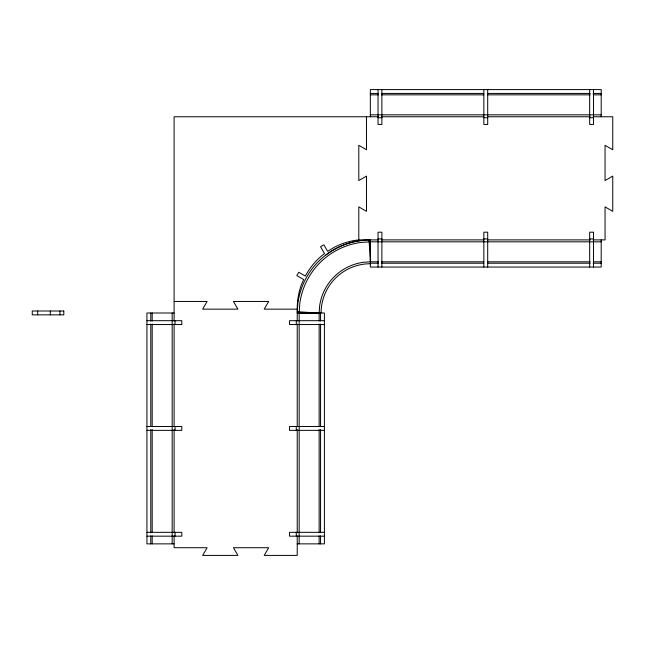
<?xml version="1.0" encoding="UTF-8"?>
<svg xmlns="http://www.w3.org/2000/svg" width="645" height="645" viewBox="0 0 645 645"><rect width="100%" height="100%" fill="white"/><g stroke="black" fill="none" stroke-linecap="round" stroke-linejoin="round"><path stroke-width="0.97" d="M299.159 543.864L299.159 313.002L299.764 303.706A71.184 71.184 0 0 1 361.047 242.423L370.343 241.819L601.204 241.819M299.159 313.002L319.138 313.123L319.589 306.319A51.189 51.189 0 0 1 363.659 262.249L370.464 261.806L370.456 259.806M325.838 255.001C338.577 245.358 354.363 239.996 370.343 239.892L370.343 267.062L601.204 267.062L601.204 239.892M370.343 93.436L378.373 93.436M381.38 93.436L483.766 93.436M487.781 93.436L590.167 93.436M593.174 93.436L601.204 93.436M370.343 94.847L378.373 94.847M381.38 94.847L483.766 94.847M487.781 94.847L590.167 94.847M593.174 94.847L601.204 94.847M370.343 114.842L601.204 114.842M378.373 116.761L174.102 116.761L174.102 321.033M381.38 116.761L483.847 116.761M487.701 116.761L590.167 116.761M593.174 116.761L612.75 116.761L612.75 149.769L605.058 145.327L605.058 180.552L612.75 176.109L612.75 211.334L605.058 206.892L605.058 239.892L593.174 239.892M378.034 117.729L381.88 117.729M483.847 117.729L487.701 117.729M589.667 117.729L593.513 117.729M378.034 238.932L381.88 238.932M483.847 238.932L487.701 238.932M589.667 238.932L593.513 238.932M297.232 321.033L297.232 309.149A68.838 68.838 0 0 1 301.578 284.26L303.674 279.551L296.837 275.6L298.756 272.271L305.311 276.052C310.076 267.361 316.485 259.483 324.516 253.622L320.533 246.729L323.863 244.802L327.604 251.276L334.586 247.124A68.838 68.838 0 0 1 358.797 239.892L378.373 239.892M381.38 239.892L483.847 239.892M487.701 239.892L590.167 239.892M370.343 261.814L378.373 261.814M381.38 261.814L483.766 261.814M487.781 261.814L590.167 261.814M593.174 261.814L601.204 261.814M370.343 263.216L378.373 263.216M381.38 263.216L483.766 263.216M487.781 263.216L590.167 263.216M593.174 263.216L601.204 263.216M174.102 301.457L207.109 301.457L202.659 309.149L237.884 309.149L233.442 301.457L268.667 301.457L264.224 309.149L297.232 309.149M174.102 313.002L146.931 313.002L146.931 543.864L174.102 543.864M146.931 320.694L181.801 320.694L181.801 324.54L146.931 324.54M324.403 320.694L289.532 320.694L289.532 324.54L324.403 324.54M146.931 426.506L181.801 426.506L181.801 430.36L146.931 430.36M324.403 426.506L289.532 426.506L289.532 430.36L324.403 430.36M146.931 532.327L181.801 532.327L181.801 536.172L146.931 536.172M324.403 532.327L289.532 532.327L289.532 536.172L324.403 536.172M297.232 543.864L324.403 543.864L324.403 313.002L297.232 313.002L297.853 303.456A73.111 73.111 0 0 1 360.797 240.52M297.313 311.696L319.138 313.123M369.037 239.98L370.464 261.806L370.343 241.819M601.204 116.761L601.204 89.591L370.343 89.591L370.343 116.761M593.513 89.591L593.513 124.461L589.667 124.461L589.667 89.591M593.513 267.062L593.513 232.2L589.667 232.2L589.667 267.062M487.701 89.591L487.701 124.461L483.847 124.461L483.847 89.591M487.701 267.062L487.701 232.2L483.847 232.2L483.847 267.062M381.88 89.591L381.88 124.461L378.034 124.461L378.034 89.591M381.88 267.062L381.88 232.2L378.034 232.2L378.034 267.062M366.489 116.761L366.489 149.769L358.797 145.327L358.797 180.552L366.489 176.109L366.489 211.334L358.797 206.892L358.797 239.892M320.557 313.002L320.557 321.033M320.557 324.04L320.557 426.426M320.557 429.441L320.557 532.826M320.557 535.834L320.557 543.864M319.146 313.002L319.146 321.033M319.146 324.04L319.146 426.426M319.146 429.441L319.146 532.826M319.146 535.834L319.146 543.864M297.232 324.04L297.232 426.506M297.232 429.441L297.232 532.826M297.232 535.834L297.232 555.409L264.224 555.409L268.667 547.718L233.442 547.718L237.884 555.409L202.659 555.409L207.109 547.718L174.102 547.718L174.102 535.834M296.273 320.694L296.273 324.54M296.273 426.506L296.273 430.36M296.273 532.327L296.273 536.172M175.061 320.694L175.061 324.54M175.061 426.506L175.061 430.36M175.061 532.327L175.061 536.172M174.102 324.04L174.102 426.506M174.102 429.441L174.102 532.826M172.175 313.002L172.175 543.864M152.188 313.002L152.188 321.033M152.188 324.04L152.188 426.426M152.188 429.441L152.188 532.826M152.188 535.834L152.188 543.864M150.777 313.002L150.777 321.033M150.777 324.04L150.777 426.426M150.777 429.441L150.777 532.826M150.777 535.834L150.777 543.864M59.937 311.003L59.937 314.849M50.318 311.003L50.318 314.849M37.692 311.003L37.692 314.849M321.073 313.002A49.27 49.27 0 0 1 370.343 263.732M63.791 311.003L32.25 311.003L32.25 314.849L63.791 314.849L63.791 311.003"/></g></svg>
